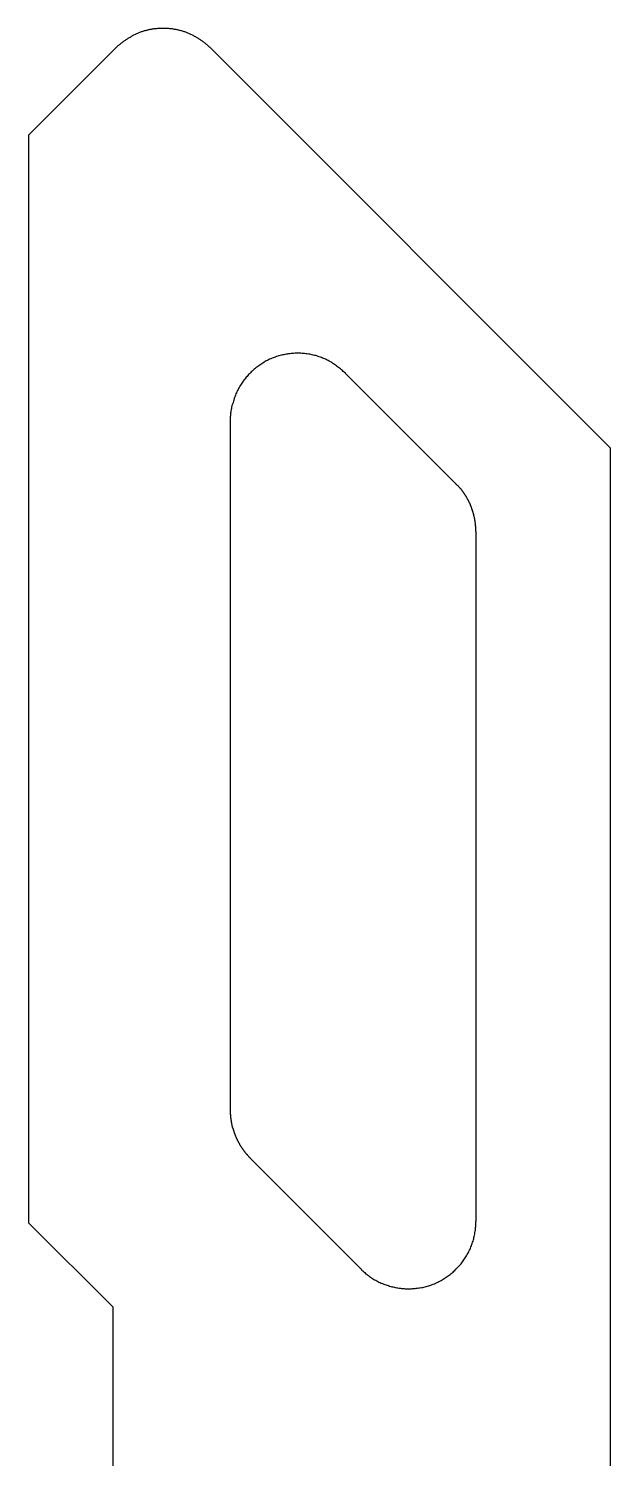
# Model space of a CAD drawing. Extents: x 1741 to 1956, y 2295 to 2380.
# Drawn here: x 1740.66 to 1757.96, y 2337.6 to 2380.1 of the extents above; entities that cross this region are included whole.
import ezdxf

# ---------------------------------------------------------------- set-up
doc = ezdxf.new("R2010")
doc.units = 0
doc.layers.get('0').update_dxf_attribs({"linetype": 'CONTINUOUS'})

msp = doc.modelspace()

# ---------------------------------------------------------------- linework, layer by layer
for p, q in [((1743.248, 2379.519), (1740.662, 2376.933)), ((1757.962, 2367.633), (1746.076, 2379.519)), ((1740.662, 2376.933), (1740.662, 2344.605)), ((1750.076, 2369.862), (1753.376, 2366.562)), ((1746.662, 2347.942), (1746.662, 2368.448)), ((1757.962, 2312.405), (1757.962, 2367.633)), ((1753.962, 2365.148), (1753.962, 2344.642)), ((1750.548, 2343.227), (1747.248, 2346.527)), ((1740.662, 2344.605), (1743.162, 2342.105)), ((1743.162, 2342.105), (1743.162, 2334.048))]:
    msp.add_line(p, q)
for points in [[(1746.08, 2379.52, 0), (1746.06, 2379.54, 0), (1746.04, 2379.55, 0), (1746.02, 2379.57, 0), (1746, 2379.59, 0), (1745.99, 2379.6, 0), (1745.97, 2379.62, 0), (1745.95, 2379.63, 0), (1745.93, 2379.65, 0), (1745.91, 2379.67, 0), (1745.89, 2379.68, 0), (1745.87, 2379.7, 0), (1745.85, 2379.71, 0), (1745.83, 2379.73, 0), (1745.81, 2379.74, 0), (1745.79, 2379.75, 0), (1745.77, 2379.77, 0), (1745.75, 2379.78, 0), (1745.73, 2379.79, 0), (1745.71, 2379.81, 0), (1745.69, 2379.82, 0), (1745.67, 2379.83, 0), (1745.65, 2379.84, 0), (1745.63, 2379.86, 0), (1745.6, 2379.87, 0), (1745.58, 2379.88, 0), (1745.56, 2379.89, 0), (1745.54, 2379.9, 0), (1745.52, 2379.91, 0), (1745.49, 2379.92, 0), (1745.47, 2379.93, 0), (1745.45, 2379.94, 0), (1745.43, 2379.95, 0), (1745.4, 2379.96, 0), (1745.38, 2379.97, 0), (1745.36, 2379.98, 0), (1745.34, 2379.99, 0), (1745.31, 2380, 0), (1745.29, 2380, 0), (1745.27, 2380.01, 0), (1745.24, 2380.02, 0), (1745.22, 2380.03, 0), (1745.2, 2380.03, 0), (1745.17, 2380.04, 0), (1745.15, 2380.04, 0), (1745.12, 2380.05, 0), (1745.1, 2380.06, 0), (1745.08, 2380.06, 0), (1745.05, 2380.07, 0), (1745.03, 2380.07, 0), (1745, 2380.07, 0), (1744.98, 2380.08, 0), (1744.96, 2380.08, 0), (1744.93, 2380.09, 0), (1744.91, 2380.09, 0), (1744.88, 2380.09, 0), (1744.86, 2380.09, 0), (1744.83, 2380.1, 0), (1744.81, 2380.1, 0), (1744.78, 2380.1, 0), (1744.76, 2380.1, 0), (1744.74, 2380.1, 0), (1744.71, 2380.1, 0), (1744.69, 2380.1, 0), (1744.66, 2380.1, 0), (1744.64, 2380.1, 0), (1744.61, 2380.1, 0), (1744.59, 2380.1, 0), (1744.56, 2380.1, 0), (1744.54, 2380.1, 0), (1744.51, 2380.1, 0), (1744.49, 2380.1, 0), (1744.47, 2380.09, 0), (1744.44, 2380.09, 0), (1744.42, 2380.09, 0), (1744.39, 2380.09, 0), (1744.37, 2380.08, 0), (1744.34, 2380.08, 0), (1744.32, 2380.07, 0), (1744.3, 2380.07, 0), (1744.27, 2380.07, 0), (1744.25, 2380.06, 0), (1744.22, 2380.06, 0), (1744.2, 2380.05, 0), (1744.18, 2380.04, 0), (1744.15, 2380.04, 0), (1744.13, 2380.03, 0), (1744.1, 2380.03, 0), (1744.08, 2380.02, 0), (1744.06, 2380.01, 0), (1744.03, 2380, 0), (1744.01, 2380, 0), (1743.99, 2379.99, 0), (1743.96, 2379.98, 0), (1743.94, 2379.97, 0), (1743.92, 2379.96, 0), (1743.9, 2379.95, 0), (1743.87, 2379.94, 0), (1743.85, 2379.93, 0), (1743.83, 2379.92, 0), (1743.81, 2379.91, 0), (1743.78, 2379.9, 0), (1743.76, 2379.89, 0), (1743.74, 2379.88, 0), (1743.72, 2379.87, 0), (1743.7, 2379.86, 0), (1743.68, 2379.84, 0), (1743.65, 2379.83, 0), (1743.63, 2379.82, 0), (1743.61, 2379.81, 0), (1743.59, 2379.79, 0), (1743.57, 2379.78, 0), (1743.55, 2379.77, 0), (1743.53, 2379.75, 0), (1743.51, 2379.74, 0), (1743.49, 2379.73, 0), (1743.47, 2379.71, 0), (1743.45, 2379.7, 0), (1743.43, 2379.68, 0), (1743.41, 2379.67, 0), (1743.39, 2379.65, 0), (1743.37, 2379.63, 0), (1743.36, 2379.62, 0), (1743.34, 2379.6, 0), (1743.32, 2379.59, 0), (1743.3, 2379.57, 0), (1743.28, 2379.55, 0), (1743.27, 2379.54, 0), (1743.25, 2379.52, 0)], [(1750.08, 2369.86, 0), (1750.05, 2369.89, 0), (1750.02, 2369.91, 0), (1750, 2369.94, 0), (1749.97, 2369.96, 0), (1749.94, 2369.99, 0), (1749.91, 2370.01, 0), (1749.88, 2370.03, 0), (1749.85, 2370.05, 0), (1749.82, 2370.08, 0), (1749.79, 2370.1, 0), (1749.76, 2370.12, 0), (1749.73, 2370.14, 0), (1749.7, 2370.16, 0), (1749.67, 2370.18, 0), (1749.64, 2370.19, 0), (1749.6, 2370.21, 0), (1749.57, 2370.23, 0), (1749.54, 2370.24, 0), (1749.51, 2370.26, 0), (1749.47, 2370.28, 0), (1749.44, 2370.29, 0), (1749.4, 2370.3, 0), (1749.37, 2370.32, 0), (1749.34, 2370.33, 0), (1749.3, 2370.34, 0), (1749.27, 2370.35, 0), (1749.23, 2370.37, 0), (1749.2, 2370.38, 0), (1749.16, 2370.38, 0), (1749.12, 2370.39, 0), (1749.09, 2370.4, 0), (1749.05, 2370.41, 0), (1749.02, 2370.42, 0), (1748.98, 2370.42, 0), (1748.94, 2370.43, 0), (1748.91, 2370.43, 0), (1748.87, 2370.44, 0), (1748.83, 2370.44, 0), (1748.8, 2370.44, 0), (1748.76, 2370.45, 0), (1748.72, 2370.45, 0), (1748.69, 2370.45, 0), (1748.65, 2370.45, 0), (1748.61, 2370.45, 0), (1748.58, 2370.45, 0), (1748.54, 2370.44, 0), (1748.5, 2370.44, 0), (1748.47, 2370.44, 0), (1748.43, 2370.43, 0), (1748.39, 2370.43, 0), (1748.36, 2370.42, 0), (1748.32, 2370.42, 0), (1748.28, 2370.41, 0), (1748.25, 2370.4, 0), (1748.21, 2370.4, 0), (1748.18, 2370.39, 0), (1748.14, 2370.38, 0), (1748.1, 2370.37, 0), (1748.07, 2370.36, 0), (1748.03, 2370.35, 0), (1748, 2370.33, 0), (1747.96, 2370.32, 0), (1747.93, 2370.31, 0), (1747.9, 2370.3, 0), (1747.86, 2370.28, 0), (1747.83, 2370.27, 0), (1747.8, 2370.25, 0), (1747.76, 2370.23, 0), (1747.73, 2370.22, 0), (1747.7, 2370.2, 0), (1747.67, 2370.18, 0), (1747.63, 2370.16, 0), (1747.6, 2370.14, 0), (1747.57, 2370.12, 0), (1747.54, 2370.1, 0), (1747.51, 2370.08, 0), (1747.48, 2370.06, 0), (1747.45, 2370.04, 0), (1747.42, 2370.02, 0), (1747.39, 2369.99, 0), (1747.36, 2369.97, 0), (1747.34, 2369.95, 0), (1747.31, 2369.92, 0), (1747.28, 2369.9, 0), (1747.26, 2369.87, 0), (1747.23, 2369.84, 0), (1747.2, 2369.82, 0), (1747.18, 2369.79, 0), (1747.16, 2369.76, 0), (1747.13, 2369.74, 0), (1747.11, 2369.71, 0), (1747.09, 2369.68, 0), (1747.06, 2369.65, 0), (1747.04, 2369.62, 0), (1747.02, 2369.59, 0), (1747, 2369.56, 0), (1746.98, 2369.53, 0), (1746.96, 2369.5, 0), (1746.94, 2369.47, 0), (1746.92, 2369.43, 0), (1746.9, 2369.4, 0), (1746.89, 2369.37, 0), (1746.87, 2369.34, 0), (1746.85, 2369.3, 0), (1746.84, 2369.27, 0), (1746.82, 2369.24, 0), (1746.81, 2369.2, 0), (1746.8, 2369.17, 0), (1746.78, 2369.13, 0), (1746.77, 2369.1, 0), (1746.76, 2369.06, 0), (1746.75, 2369.03, 0), (1746.74, 2368.99, 0), (1746.73, 2368.96, 0), (1746.72, 2368.92, 0), (1746.71, 2368.89, 0), (1746.7, 2368.85, 0), (1746.7, 2368.81, 0), (1746.69, 2368.78, 0), (1746.68, 2368.74, 0), (1746.68, 2368.7, 0), (1746.67, 2368.67, 0), (1746.67, 2368.63, 0), (1746.67, 2368.59, 0), (1746.66, 2368.56, 0), (1746.66, 2368.52, 0), (1746.66, 2368.48, 0), (1746.66, 2368.45, 0)], [(1753.96, 2365.15, 0), (1753.96, 2365.16, 0), (1753.96, 2365.17, 0), (1753.96, 2365.18, 0), (1753.96, 2365.2, 0), (1753.96, 2365.21, 0), (1753.96, 2365.22, 0), (1753.96, 2365.23, 0), (1753.96, 2365.25, 0), (1753.96, 2365.26, 0), (1753.96, 2365.27, 0), (1753.96, 2365.28, 0), (1753.96, 2365.29, 0), (1753.96, 2365.31, 0), (1753.95, 2365.32, 0), (1753.95, 2365.33, 0), (1753.95, 2365.34, 0), (1753.95, 2365.36, 0), (1753.95, 2365.37, 0), (1753.95, 2365.38, 0), (1753.95, 2365.39, 0), (1753.95, 2365.4, 0), (1753.94, 2365.42, 0), (1753.94, 2365.43, 0), (1753.94, 2365.44, 0), (1753.94, 2365.45, 0), (1753.94, 2365.47, 0), (1753.93, 2365.48, 0), (1753.93, 2365.49, 0), (1753.93, 2365.5, 0), (1753.93, 2365.51, 0), (1753.93, 2365.53, 0), (1753.92, 2365.54, 0), (1753.92, 2365.55, 0), (1753.92, 2365.56, 0), (1753.92, 2365.57, 0), (1753.91, 2365.59, 0), (1753.91, 2365.6, 0), (1753.91, 2365.61, 0), (1753.9, 2365.62, 0), (1753.9, 2365.63, 0), (1753.9, 2365.65, 0), (1753.9, 2365.66, 0), (1753.89, 2365.67, 0), (1753.89, 2365.68, 0), (1753.89, 2365.69, 0), (1753.88, 2365.7, 0), (1753.88, 2365.72, 0), (1753.88, 2365.73, 0), (1753.87, 2365.74, 0), (1753.87, 2365.75, 0), (1753.86, 2365.76, 0), (1753.86, 2365.77, 0), (1753.86, 2365.79, 0), (1753.85, 2365.8, 0), (1753.85, 2365.81, 0), (1753.84, 2365.82, 0), (1753.84, 2365.83, 0), (1753.84, 2365.84, 0), (1753.83, 2365.86, 0), (1753.83, 2365.87, 0), (1753.82, 2365.88, 0), (1753.82, 2365.89, 0), (1753.81, 2365.9, 0), (1753.81, 2365.91, 0), (1753.8, 2365.92, 0), (1753.8, 2365.94, 0), (1753.8, 2365.95, 0), (1753.79, 2365.96, 0), (1753.79, 2365.97, 0), (1753.78, 2365.98, 0), (1753.78, 2365.99, 0), (1753.77, 2366, 0), (1753.76, 2366.01, 0), (1753.76, 2366.02, 0), (1753.75, 2366.04, 0), (1753.75, 2366.05, 0), (1753.74, 2366.06, 0), (1753.74, 2366.07, 0), (1753.73, 2366.08, 0), (1753.73, 2366.09, 0), (1753.72, 2366.1, 0), (1753.71, 2366.11, 0), (1753.71, 2366.12, 0), (1753.7, 2366.13, 0), (1753.7, 2366.14, 0), (1753.69, 2366.15, 0), (1753.68, 2366.17, 0), (1753.68, 2366.18, 0), (1753.67, 2366.19, 0), (1753.66, 2366.2, 0), (1753.66, 2366.21, 0), (1753.65, 2366.22, 0), (1753.64, 2366.23, 0), (1753.64, 2366.24, 0), (1753.63, 2366.25, 0), (1753.62, 2366.26, 0), (1753.62, 2366.27, 0), (1753.61, 2366.28, 0), (1753.6, 2366.29, 0), (1753.6, 2366.3, 0), (1753.59, 2366.31, 0), (1753.58, 2366.32, 0), (1753.58, 2366.33, 0), (1753.57, 2366.34, 0), (1753.56, 2366.35, 0), (1753.55, 2366.36, 0), (1753.55, 2366.37, 0), (1753.54, 2366.38, 0), (1753.53, 2366.39, 0), (1753.52, 2366.4, 0), (1753.52, 2366.41, 0), (1753.51, 2366.42, 0), (1753.5, 2366.43, 0), (1753.49, 2366.44, 0), (1753.48, 2366.44, 0), (1753.48, 2366.45, 0), (1753.47, 2366.46, 0), (1753.46, 2366.47, 0), (1753.45, 2366.48, 0), (1753.44, 2366.49, 0), (1753.44, 2366.5, 0), (1753.43, 2366.51, 0), (1753.42, 2366.52, 0), (1753.41, 2366.53, 0), (1753.4, 2366.54, 0), (1753.39, 2366.54, 0), (1753.38, 2366.55, 0), (1753.38, 2366.56, 0)], [(1746.66, 2347.94, 0), (1746.66, 2347.93, 0), (1746.66, 2347.92, 0), (1746.66, 2347.9, 0), (1746.66, 2347.89, 0), (1746.66, 2347.88, 0), (1746.66, 2347.87, 0), (1746.66, 2347.86, 0), (1746.66, 2347.84, 0), (1746.66, 2347.83, 0), (1746.67, 2347.82, 0), (1746.67, 2347.81, 0), (1746.67, 2347.79, 0), (1746.67, 2347.78, 0), (1746.67, 2347.77, 0), (1746.67, 2347.76, 0), (1746.67, 2347.75, 0), (1746.67, 2347.73, 0), (1746.67, 2347.72, 0), (1746.68, 2347.71, 0), (1746.68, 2347.7, 0), (1746.68, 2347.68, 0), (1746.68, 2347.67, 0), (1746.68, 2347.66, 0), (1746.68, 2347.65, 0), (1746.69, 2347.64, 0), (1746.69, 2347.62, 0), (1746.69, 2347.61, 0), (1746.69, 2347.6, 0), (1746.69, 2347.59, 0), (1746.7, 2347.58, 0), (1746.7, 2347.56, 0), (1746.7, 2347.55, 0), (1746.7, 2347.54, 0), (1746.71, 2347.53, 0), (1746.71, 2347.52, 0), (1746.71, 2347.5, 0), (1746.71, 2347.49, 0), (1746.72, 2347.48, 0), (1746.72, 2347.47, 0), (1746.72, 2347.46, 0), (1746.72, 2347.44, 0), (1746.73, 2347.43, 0), (1746.73, 2347.42, 0), (1746.73, 2347.41, 0), (1746.74, 2347.4, 0), (1746.74, 2347.38, 0), (1746.74, 2347.37, 0), (1746.75, 2347.36, 0), (1746.75, 2347.35, 0), (1746.76, 2347.34, 0), (1746.76, 2347.33, 0), (1746.76, 2347.31, 0), (1746.77, 2347.3, 0), (1746.77, 2347.29, 0), (1746.77, 2347.28, 0), (1746.78, 2347.27, 0), (1746.78, 2347.26, 0), (1746.79, 2347.24, 0), (1746.79, 2347.23, 0), (1746.8, 2347.22, 0), (1746.8, 2347.21, 0), (1746.8, 2347.2, 0), (1746.81, 2347.19, 0), (1746.81, 2347.18, 0), (1746.82, 2347.16, 0), (1746.82, 2347.15, 0), (1746.83, 2347.14, 0), (1746.83, 2347.13, 0), (1746.84, 2347.12, 0), (1746.84, 2347.11, 0), (1746.85, 2347.1, 0), (1746.85, 2347.09, 0), (1746.86, 2347.08, 0), (1746.86, 2347.06, 0), (1746.87, 2347.05, 0), (1746.88, 2347.04, 0), (1746.88, 2347.03, 0), (1746.89, 2347.02, 0), (1746.89, 2347.01, 0), (1746.9, 2347, 0), (1746.9, 2346.99, 0), (1746.91, 2346.98, 0), (1746.92, 2346.97, 0), (1746.92, 2346.96, 0), (1746.93, 2346.95, 0), (1746.93, 2346.93, 0), (1746.94, 2346.92, 0), (1746.95, 2346.91, 0), (1746.95, 2346.9, 0), (1746.96, 2346.89, 0), (1746.97, 2346.88, 0), (1746.97, 2346.87, 0), (1746.98, 2346.86, 0), (1746.99, 2346.85, 0), (1746.99, 2346.84, 0), (1747, 2346.83, 0), (1747.01, 2346.82, 0), (1747.01, 2346.81, 0), (1747.02, 2346.8, 0), (1747.03, 2346.79, 0), (1747.03, 2346.78, 0), (1747.04, 2346.77, 0), (1747.05, 2346.76, 0), (1747.06, 2346.75, 0), (1747.06, 2346.74, 0), (1747.07, 2346.73, 0), (1747.08, 2346.72, 0), (1747.09, 2346.71, 0), (1747.09, 2346.7, 0), (1747.1, 2346.69, 0), (1747.11, 2346.68, 0), (1747.12, 2346.67, 0), (1747.12, 2346.66, 0), (1747.13, 2346.65, 0), (1747.14, 2346.64, 0), (1747.15, 2346.64, 0), (1747.16, 2346.63, 0), (1747.16, 2346.62, 0), (1747.17, 2346.61, 0), (1747.18, 2346.6, 0), (1747.19, 2346.59, 0), (1747.2, 2346.58, 0), (1747.2, 2346.57, 0), (1747.21, 2346.56, 0), (1747.22, 2346.55, 0), (1747.23, 2346.54, 0), (1747.24, 2346.54, 0), (1747.25, 2346.53, 0)], [(1750.55, 2343.23, 0), (1750.57, 2343.2, 0), (1750.6, 2343.18, 0), (1750.63, 2343.15, 0), (1750.66, 2343.13, 0), (1750.68, 2343.1, 0), (1750.71, 2343.08, 0), (1750.74, 2343.06, 0), (1750.77, 2343.04, 0), (1750.8, 2343.01, 0), (1750.83, 2342.99, 0), (1750.86, 2342.97, 0), (1750.89, 2342.95, 0), (1750.92, 2342.93, 0), (1750.95, 2342.91, 0), (1750.99, 2342.9, 0), (1751.02, 2342.88, 0), (1751.05, 2342.86, 0), (1751.08, 2342.84, 0), (1751.12, 2342.83, 0), (1751.15, 2342.81, 0), (1751.19, 2342.8, 0), (1751.22, 2342.78, 0), (1751.25, 2342.77, 0), (1751.29, 2342.76, 0), (1751.32, 2342.75, 0), (1751.36, 2342.74, 0), (1751.39, 2342.72, 0), (1751.43, 2342.71, 0), (1751.46, 2342.7, 0), (1751.5, 2342.7, 0), (1751.54, 2342.69, 0), (1751.57, 2342.68, 0), (1751.61, 2342.67, 0), (1751.64, 2342.67, 0), (1751.68, 2342.66, 0), (1751.72, 2342.66, 0), (1751.75, 2342.65, 0), (1751.79, 2342.65, 0), (1751.83, 2342.65, 0), (1751.86, 2342.64, 0), (1751.9, 2342.64, 0), (1751.94, 2342.64, 0), (1751.97, 2342.64, 0), (1752.01, 2342.64, 0), (1752.05, 2342.64, 0), (1752.08, 2342.65, 0), (1752.12, 2342.65, 0), (1752.16, 2342.65, 0), (1752.19, 2342.66, 0), (1752.23, 2342.66, 0), (1752.27, 2342.67, 0), (1752.3, 2342.67, 0), (1752.34, 2342.68, 0), (1752.38, 2342.68, 0), (1752.41, 2342.69, 0), (1752.45, 2342.7, 0), (1752.48, 2342.71, 0), (1752.52, 2342.72, 0), (1752.55, 2342.73, 0), (1752.59, 2342.74, 0), (1752.62, 2342.75, 0), (1752.66, 2342.77, 0), (1752.69, 2342.78, 0), (1752.73, 2342.79, 0), (1752.76, 2342.81, 0), (1752.79, 2342.82, 0), (1752.83, 2342.84, 0), (1752.86, 2342.86, 0), (1752.89, 2342.87, 0), (1752.93, 2342.89, 0), (1752.96, 2342.91, 0), (1752.99, 2342.93, 0), (1753.02, 2342.95, 0), (1753.05, 2342.97, 0), (1753.08, 2342.99, 0), (1753.11, 2343.01, 0), (1753.14, 2343.03, 0), (1753.17, 2343.05, 0), (1753.2, 2343.07, 0), (1753.23, 2343.1, 0), (1753.26, 2343.12, 0), (1753.29, 2343.14, 0), (1753.31, 2343.17, 0), (1753.34, 2343.19, 0), (1753.37, 2343.22, 0), (1753.39, 2343.24, 0), (1753.42, 2343.27, 0), (1753.44, 2343.3, 0), (1753.47, 2343.33, 0), (1753.49, 2343.35, 0), (1753.52, 2343.38, 0), (1753.54, 2343.41, 0), (1753.56, 2343.44, 0), (1753.58, 2343.47, 0), (1753.6, 2343.5, 0), (1753.62, 2343.53, 0), (1753.64, 2343.56, 0), (1753.66, 2343.59, 0), (1753.68, 2343.62, 0), (1753.7, 2343.66, 0), (1753.72, 2343.69, 0), (1753.74, 2343.72, 0), (1753.75, 2343.75, 0), (1753.77, 2343.79, 0), (1753.79, 2343.82, 0), (1753.8, 2343.85, 0), (1753.81, 2343.89, 0), (1753.83, 2343.92, 0), (1753.84, 2343.96, 0), (1753.85, 2343.99, 0), (1753.86, 2344.03, 0), (1753.88, 2344.06, 0), (1753.89, 2344.1, 0), (1753.9, 2344.13, 0), (1753.9, 2344.17, 0), (1753.91, 2344.2, 0), (1753.92, 2344.24, 0), (1753.93, 2344.28, 0), (1753.93, 2344.31, 0), (1753.94, 2344.35, 0), (1753.95, 2344.38, 0), (1753.95, 2344.42, 0), (1753.95, 2344.46, 0), (1753.96, 2344.49, 0), (1753.96, 2344.53, 0), (1753.96, 2344.57, 0), (1753.96, 2344.6, 0), (1753.96, 2344.64, 0)]]:
    msp.add_polyline3d(points)

doc.saveas('drawing.dxf')
